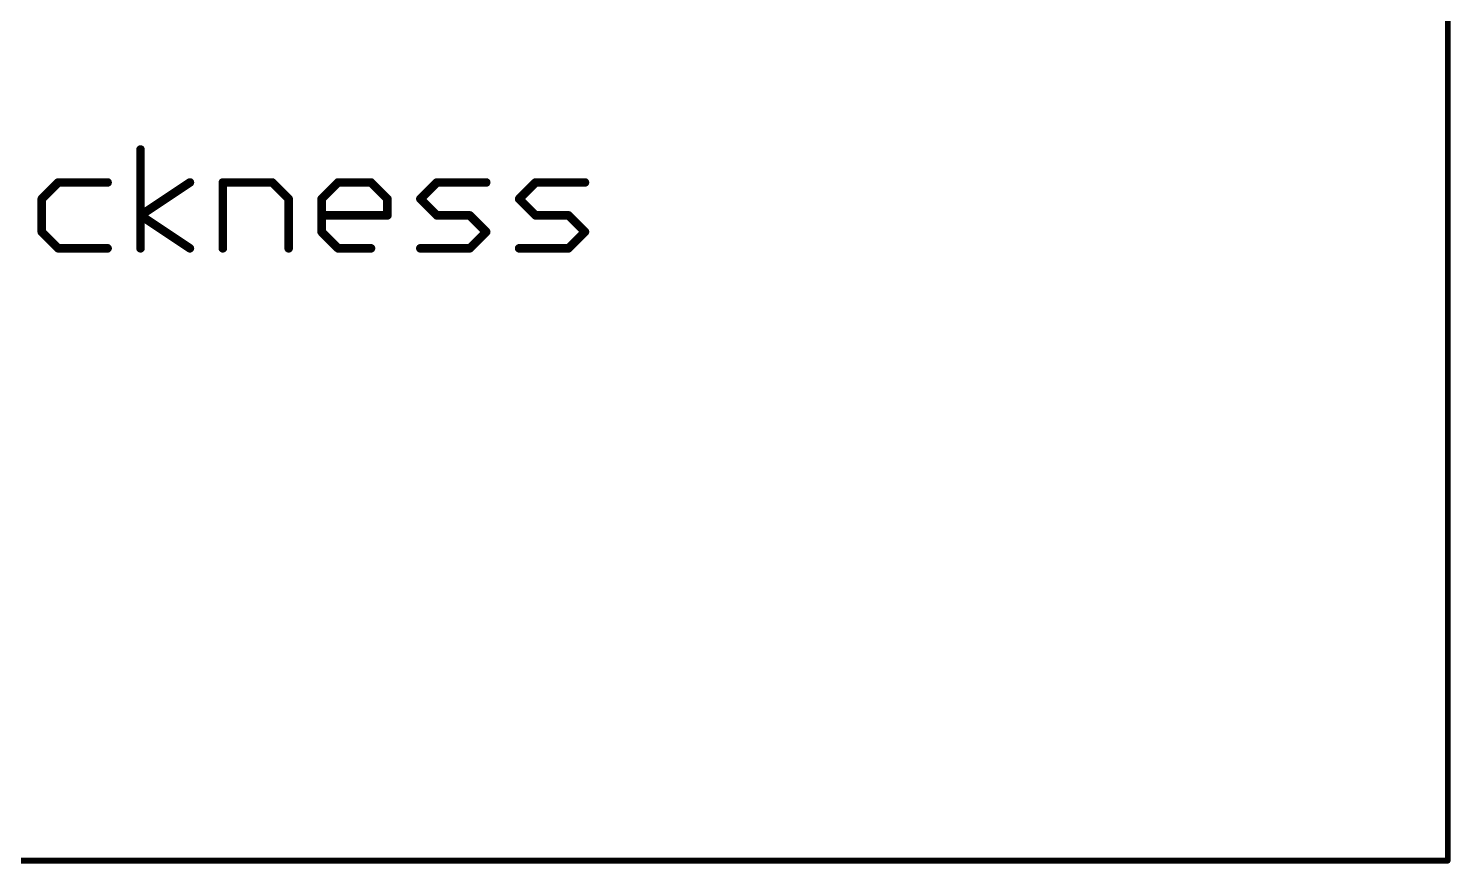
# Model space of a CAD drawing. Extents: x -32 to 75, y -66 to 21.
# Drawn here: x 19.4 to 70, y -66.1 to -36.5 of the extents above; entities that cross this region are included whole.
import ezdxf

# ---------------------------------------------------------------- set-up
doc = ezdxf.new("R2010")
doc.units = 0
doc.layers.add('51', color=53, linetype='CONTINUOUS')

msp = doc.modelspace()

# ---------------------------------------------------------------- linework, layer by layer
at = {"layer": '51'}
for points, const_width in [([(69.85, -24.13), (69.85, -66.04)], 0.2032), ([(23.4209, -44.2976), (23.4209, -40.7894)], 0.3048), ([(20.4974, -41.9588), (19.9127, -42.5435)], 0.3048), ([(22.2515, -41.9588), (20.4974, -41.9588)], 0.3048), ([(23.4209, -43.1282), (25.175, -41.9588)], 0.3048), ([(26.3444, -44.2976), (26.3444, -41.9588)], 0.3048), ([(26.3444, -41.9588), (28.0985, -41.9588)], 0.3048), ([(28.0985, -41.9588), (28.6832, -42.5435)], 0.3048), ([(29.8526, -42.5435), (30.4373, -41.9588)], 0.3048), ([(30.4373, -41.9588), (31.6067, -41.9588)], 0.3048), ([(31.6067, -41.9588), (32.1914, -42.5435)], 0.3048), ([(33.3608, -42.5435), (33.9455, -41.9588)], 0.3048), ([(33.9455, -41.9588), (35.6996, -41.9588)], 0.3048), ([(36.869, -42.5435), (37.4537, -41.9588)], 0.3048), ([(37.4537, -41.9588), (39.2078, -41.9588)], 0.3048), ([(19.9127, -42.5435), (19.9127, -43.7129)], 0.3048), ([(28.6832, -42.5435), (28.6832, -44.2976)], 0.3048), ([(29.8526, -43.7129), (29.8526, -42.5435)], 0.3048), ([(32.1914, -42.5435), (32.1914, -43.1282)], 0.3048), ([(33.9455, -43.1282), (33.3608, -42.5435)], 0.3048), ([(37.4537, -43.1282), (36.869, -42.5435)], 0.3048), ([(25.175, -44.2976), (23.4209, -43.1282)], 0.3048), ([(32.1914, -43.1282), (29.8526, -43.1282)], 0.3048), ([(35.1149, -43.1282), (33.9455, -43.1282)], 0.3048), ([(35.6996, -43.7129), (35.1149, -43.1282)], 0.3048), ([(38.6231, -43.1282), (37.4537, -43.1282)], 0.3048), ([(39.2078, -43.7129), (38.6231, -43.1282)], 0.3048), ([(19.9127, -43.7129), (20.4974, -44.2976)], 0.3048), ([(30.4373, -44.2976), (29.8526, -43.7129)], 0.3048), ([(35.1149, -44.2976), (35.6996, -43.7129)], 0.3048), ([(38.6231, -44.2976), (39.2078, -43.7129)], 0.3048), ([(20.4974, -44.2976), (22.2515, -44.2976)], 0.3048), ([(31.6067, -44.2976), (30.4373, -44.2976)], 0.3048), ([(33.3608, -44.2976), (35.1149, -44.2976)], 0.3048), ([(36.869, -44.2976), (38.6231, -44.2976)], 0.3048), ([(69.85, -66.04), (-31.75, -66.04)], 0.2032)]:
    msp.add_lwpolyline(points, dxfattribs=dict(at, const_width=const_width))
for points, const_width in [([(23.4971, -40.7894, 1), (23.3447, -40.7894)], 0.1524), ([(20.4974, -41.8826, 1), (20.4974, -42.035)], 0.1524), ([(20.5513, -42.0127, 1), (20.4435, -41.9049)], 0.1524), ([(22.2515, -42.035, 1), (22.2515, -41.8826)], 0.1524), ([(25.2172, -42.0222, 1), (25.1327, -41.8954)], 0.1524), ([(26.4206, -41.9588, 1), (26.2682, -41.9588)], 0.1524), ([(26.3444, -41.8826, 1), (26.3444, -42.035)], 0.1524), ([(28.1523, -41.9049, 1), (28.0446, -42.0127)], 0.1524), ([(28.0985, -42.035, 1), (28.0985, -41.8826)], 0.1524), ([(30.4373, -41.8826, 1), (30.4373, -42.035)], 0.1524), ([(30.4911, -42.0127, 1), (30.3834, -41.9049)], 0.1524), ([(31.6605, -41.9049, 1), (31.5528, -42.0127)], 0.1524), ([(31.6067, -42.035, 1), (31.6067, -41.8826)], 0.1524), ([(33.9455, -41.8826, 1), (33.9455, -42.035)], 0.1524), ([(33.9993, -42.0127, 1), (33.8916, -41.9049)], 0.1524), ([(35.6996, -42.035, 1), (35.6996, -41.8826)], 0.1524), ([(37.4537, -41.8826, 1), (37.4537, -42.035)], 0.1524), ([(37.5075, -42.0127, 1), (37.3998, -41.9049)], 0.1524), ([(39.2078, -42.035, 1), (39.2078, -41.8826)], 0.1524), ([(19.9889, -42.5435, 1), (19.8365, -42.5435)], 0.1524), ([(19.8588, -42.4896, 1), (19.9666, -42.5974)], 0.1524), ([(28.7594, -42.5435, 1), (28.607, -42.5435)], 0.1524), ([(28.6293, -42.5974, 1), (28.737, -42.4896)], 0.1524), ([(29.9288, -42.5435, 1), (29.7764, -42.5435)], 0.1524), ([(29.7987, -42.4896, 1), (29.9064, -42.5974)], 0.1524), ([(32.2676, -42.5435, 1), (32.1152, -42.5435)], 0.1524), ([(32.1375, -42.5974, 1), (32.2452, -42.4896)], 0.1524), ([(33.4146, -42.4896, 1), (33.3069, -42.5974)], 0.1524), ([(33.3069, -42.4896, 1), (33.4146, -42.5974)], 0.1524), ([(36.9228, -42.4896, 1), (36.8151, -42.5974)], 0.1524), ([(36.8151, -42.4896, 1), (36.9228, -42.5974)], 0.1524), ([(23.4631, -43.0648, 1), (23.3786, -43.1916)], 0.1524), ([(23.3786, -43.0648, 1), (23.4631, -43.1916)], 0.1524), ([(29.8526, -43.052, 1), (29.8526, -43.2044)], 0.1524), ([(32.1152, -43.1282, 1), (32.2676, -43.1282)], 0.1524), ([(32.1914, -43.2044, 1), (32.1914, -43.052)], 0.1524), ([(33.9455, -43.052, 1), (33.9455, -43.2044)], 0.1524), ([(33.8916, -43.1821, 1), (33.9993, -43.0743)], 0.1524), ([(35.1687, -43.0743, 1), (35.061, -43.1821)], 0.1524), ([(35.1149, -43.2044, 1), (35.1149, -43.052)], 0.1524), ([(37.4537, -43.052, 1), (37.4537, -43.2044)], 0.1524), ([(37.3998, -43.1821, 1), (37.5075, -43.0743)], 0.1524), ([(38.6769, -43.0743, 1), (38.5692, -43.1821)], 0.1524), ([(38.6231, -43.2044, 1), (38.6231, -43.052)], 0.1524), ([(19.9666, -43.659, 1), (19.8588, -43.7668)], 0.1524), ([(19.8365, -43.7129, 1), (19.9889, -43.7129)], 0.1524), ([(29.9064, -43.659, 1), (29.7987, -43.7668)], 0.1524), ([(29.7764, -43.7129, 1), (29.9288, -43.7129)], 0.1524), ([(35.7534, -43.7668, 1), (35.6457, -43.659)], 0.1524), ([(35.6457, -43.7668, 1), (35.7534, -43.659)], 0.1524), ([(39.2616, -43.7668, 1), (39.1539, -43.659)], 0.1524), ([(39.1539, -43.7668, 1), (39.2616, -43.659)], 0.1524), ([(20.4974, -44.2214, 1), (20.4974, -44.3738)], 0.1524), ([(20.4435, -44.3515, 1), (20.5513, -44.2437)], 0.1524), ([(22.2515, -44.3738, 1), (22.2515, -44.2214)], 0.1524), ([(23.3447, -44.2976, 1), (23.4971, -44.2976)], 0.1524), ([(25.1327, -44.361, 1), (25.2172, -44.2342)], 0.1524), ([(26.2682, -44.2976, 1), (26.4206, -44.2976)], 0.1524), ([(28.607, -44.2976, 1), (28.7594, -44.2976)], 0.1524), ([(30.4373, -44.2214, 1), (30.4373, -44.3738)], 0.1524), ([(30.3834, -44.3515, 1), (30.4911, -44.2437)], 0.1524), ([(31.6067, -44.3738, 1), (31.6067, -44.2214)], 0.1524), ([(33.3608, -44.2214, 1), (33.3608, -44.3738)], 0.1524), ([(35.061, -44.2437, 1), (35.1687, -44.3515)], 0.1524), ([(35.1149, -44.3738, 1), (35.1149, -44.2214)], 0.1524), ([(36.869, -44.2214, 1), (36.869, -44.3738)], 0.1524), ([(38.5692, -44.2437, 1), (38.6769, -44.3515)], 0.1524), ([(38.6231, -44.3738, 1), (38.6231, -44.2214)], 0.1524), ([(69.7992, -66.04, 1), (69.9008, -66.04)], 0.1016), ([(69.85, -66.0908, 1), (69.85, -65.9892)], 0.1016)]:
    msp.add_lwpolyline(points, format="xyb", dxfattribs=dict(at, const_width=const_width))

doc.saveas('drawing.dxf')
